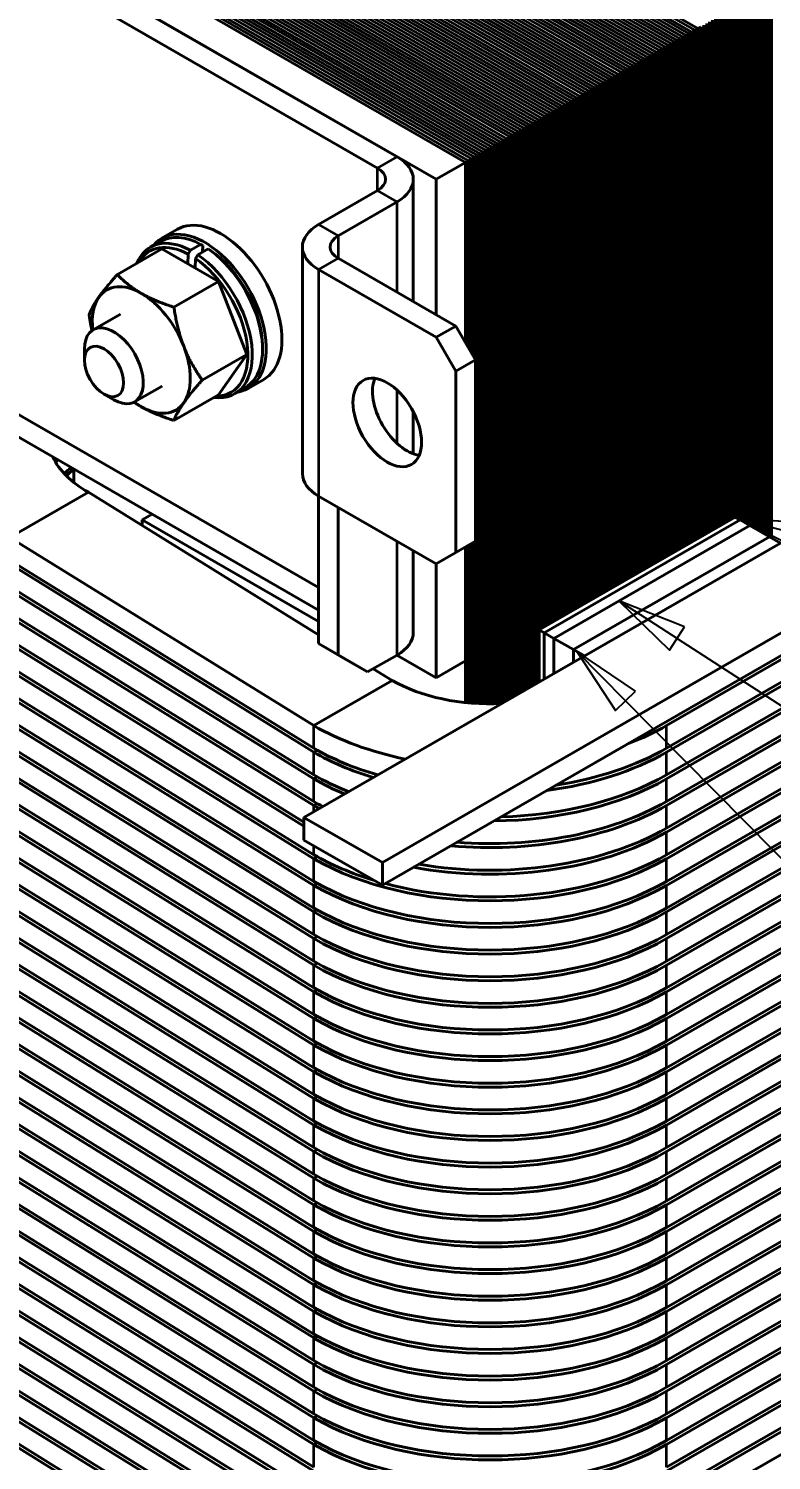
# Model space of a CAD drawing. Header units: millimetres. Extents: x 0 to 630, y 0 to 446.
# Drawn here: x 515.8 to 556, y 284.3 to 361.8 of the extents above; entities that cross this region are included whole.
import ezdxf

# ---------------------------------------------------------------- set-up
doc = ezdxf.new("R2010")
doc.units = ezdxf.units.MM
doc.header["$LTSCALE"] = 1.5
for name, color, linetype, lineweight, true_color in [('가시적인 것(ISO)', 3, 'Continuous', 40, 0x00ff00), ('가시적인 좁은 것(ISO)', 3, 'Continuous', 35, 0x00ff00), ('기호(ISO)', 5, 'Continuous', 25, 0x0000ff)]:
    doc.layers.add(name, color=color, linetype=linetype, lineweight=lineweight, true_color=true_color)
doc.styles.add('부품번호텍스트_PSTEK_POSCO', font='isocp.shx')

# ---------------------------------------------------------------- blocks, each defined once
blk = doc.blocks.new('품번기호9')
at = {"layer": '기호(ISO)', "color": 7}
for p, q in [((371.874, 222.88), (369.459, 223.529)), ((372.004, 223.363), (369.459, 223.529)), ((369.459, 223.529), (371.744, 222.397)), ((371.744, 222.397), (372.004, 223.363)), ((371.874, 222.88), (389.069, 218.255))]:
    blk.add_line(p, q, dxfattribs=at)
at = {"layer": '기호(ISO)', "color": 7, "flags": 128}
blk.add_lwpolyline([(372.004, 223.363), (369.459, 223.529), (371.744, 222.397), (372.004, 223.363)], dxfattribs=at)
at = {"layer": '기호(ISO)'}
blk.add_circle((393.879, 216.961), 5, dxfattribs=at)
at = {"layer": '기호(ISO)', "color": 7}
blk.add_solid([(372.004, 223.363), (369.459, 223.529), (371.744, 222.397), (372.004, 223.363)], dxfattribs=at)
at = {"layer": '기호(ISO)', "color": 7, "insert": (393.879, 216.978), "char_height": 3.5, "attachment_point": 5, "style": '부품번호텍스트_PSTEK_POSCO'}
blk.add_mtext('15', dxfattribs=at)
blk = doc.blocks.new('품번기호10')
at = {"layer": '기호(ISO)', "color": 7}
for p, q in [((367.277, 219.198), (365.177, 220.554)), ((367.548, 219.618), (365.177, 220.554)), ((365.177, 220.554), (367.006, 218.778)), ((367.006, 218.778), (367.548, 219.618)), ((367.277, 219.198), (389.692, 204.722))]:
    blk.add_line(p, q, dxfattribs=at)
at = {"layer": '기호(ISO)', "color": 7, "flags": 128}
blk.add_lwpolyline([(367.548, 219.618), (365.177, 220.554), (367.006, 218.778), (367.548, 219.618)], dxfattribs=at)
at = {"layer": '기호(ISO)'}
blk.add_circle((393.879, 202.018), 5, dxfattribs=at)
at = {"layer": '기호(ISO)', "color": 7}
blk.add_solid([(367.548, 219.618), (365.177, 220.554), (367.006, 218.778), (367.548, 219.618)], dxfattribs=at)
at = {"layer": '기호(ISO)', "color": 7, "insert": (393.879, 202.018), "char_height": 3.5, "attachment_point": 5, "style": '부품번호텍스트_PSTEK_POSCO'}
blk.add_mtext('14', dxfattribs=at)
blk = doc.blocks.new('품번기호11')
at = {"layer": '기호(ISO)', "color": 7}
for p, q in [((365.417, 216.948), (363.659, 218.725)), ((365.773, 217.299), (363.659, 218.725)), ((363.659, 218.725), (365.061, 216.596)), ((365.061, 216.596), (365.773, 217.299)), ((365.417, 216.948), (390.377, 191.704))]:
    blk.add_line(p, q, dxfattribs=at)
at = {"layer": '기호(ISO)', "color": 7, "flags": 128}
blk.add_lwpolyline([(365.773, 217.299), (363.659, 218.725), (365.061, 216.596), (365.773, 217.299)], dxfattribs=at)
at = {"layer": '기호(ISO)'}
blk.add_circle((393.879, 188.162), 5, dxfattribs=at)
at = {"layer": '기호(ISO)', "color": 7}
blk.add_solid([(365.773, 217.299), (363.659, 218.725), (365.061, 216.596), (365.773, 217.299)], dxfattribs=at)
at = {"layer": '기호(ISO)', "color": 7, "insert": (393.879, 188.178), "char_height": 3.5, "attachment_point": 5, "style": '부품번호텍스트_PSTEK_POSCO'}
blk.add_mtext('13', dxfattribs=at)

msp = doc.modelspace()

# ---------------------------------------------------------------- linework, layer by layer
at = {"layer": '가시적인 것(ISO)', "color": 4, "true_color": 0x00ffff}
for p, q in [((480.818, 388.341), (539.473, 354.564)), ((537.882, 353.648), (479.227, 387.425)), ((479.227, 360.446), (531.518, 330.333)), ((539.473, 354.564), (537.882, 353.648)), ((539.473, 354.564), (539.473, 344.789)), ((537.882, 346.318), (537.882, 353.648)), ((539.473, 333.752), (539.473, 327.585)), ((537.882, 326.669), (537.882, 332.833)), ((535.752, 327.895), (537.882, 326.669)), ((539.473, 327.585), (537.882, 326.669))]:
    msp.add_line(p, q, dxfattribs=at)
at = {"layer": '가시적인 것(ISO)', "color": 5, "true_color": 0x0000ff}
for p, q in [((535.76, 354.869), (481.348, 386.203)), ((480.288, 385.592), (534.7, 354.259)), ((531.518, 331.564), (480.288, 361.066)), ((536.639, 353.648), (536.639, 347.034)), ((531.518, 351.205), (534.7, 353.037)), ((532.578, 350.594), (535.76, 352.426)), ((530.639, 337.72), (530.639, 349.983)), ((531.518, 348.761), (537.882, 345.097)), ((538.942, 345.707), (532.578, 349.372)), ((538.942, 345.707), (537.882, 345.097)), ((540.003, 343.87), (538.942, 345.707)), ((537.882, 345.097), (538.942, 343.259)), ((538.942, 343.259), (540.003, 343.87)), ((538.942, 343.259), (538.942, 333.449)), ((540.003, 343.87), (540.003, 334.06)), ((536.639, 341.078), (536.639, 338.794)), ((531.518, 336.498), (537.882, 332.833)), ((531.518, 328.518), (531.518, 336.498)), ((532.578, 335.887), (532.578, 327.907)), ((538.942, 333.444), (540.003, 334.06)), ((540.003, 334.06), (538.942, 333.449)), ((536.639, 333.549), (536.639, 329.121)), ((538.942, 333.449), (537.882, 332.833)), ((537.882, 332.833), (538.942, 333.444)), ((531.518, 328.518), (533.109, 327.594)), ((532.578, 327.907), (531.518, 328.518)), ((534.169, 326.984), (532.578, 327.907)), ((535.76, 327.9), (534.169, 326.984)), ((533.109, 327.594), (534.169, 326.984))]:
    msp.add_line(p, q, dxfattribs=at)
at = {"layer": '가시적인 것(ISO)'}
for p, q in [((551.246, 361.344), (530.033, 373.56)), ((530.033, 373.56), (551.246, 361.344)), ((551.405, 361.435), (530.192, 373.651)), ((530.192, 373.651), (551.405, 361.435)), ((551.564, 361.527), (530.351, 373.743)), ((530.351, 373.743), (551.564, 361.527)), ((551.723, 361.619), (530.51, 373.834)), ((530.51, 373.834), (551.723, 361.619)), ((551.882, 361.71), (530.669, 373.926)), ((530.669, 373.926), (551.882, 361.71)), ((552.041, 361.802), (530.828, 374.018)), ((549.814, 360.519), (528.601, 372.735)), ((528.601, 372.735), (549.814, 360.519)), ((549.973, 360.611), (528.76, 372.827)), ((528.76, 372.827), (549.973, 360.611)), ((550.132, 360.702), (528.919, 372.918)), ((528.919, 372.918), (550.132, 360.702)), ((550.291, 360.794), (529.078, 373.01)), ((529.078, 373.01), (550.291, 360.794)), ((550.45, 360.886), (529.237, 373.101)), ((529.237, 373.101), (550.45, 360.886)), ((550.609, 360.977), (529.396, 373.193)), ((529.396, 373.193), (550.609, 360.977)), ((550.769, 361.069), (529.555, 373.285)), ((529.555, 373.285), (550.769, 361.069)), ((550.928, 361.16), (529.714, 373.376)), ((529.714, 373.376), (550.928, 361.16)), ((551.087, 361.252), (529.874, 373.468)), ((529.874, 373.468), (551.087, 361.252)), ((548.541, 359.786), (527.328, 372.002)), ((527.328, 372.002), (548.541, 359.786)), ((548.7, 359.878), (527.487, 372.094)), ((527.487, 372.094), (548.7, 359.878)), ((548.859, 359.969), (527.646, 372.185)), ((527.646, 372.185), (548.859, 359.969)), ((549.018, 360.061), (527.805, 372.277)), ((527.805, 372.277), (549.018, 360.061)), ((549.178, 360.153), (527.964, 372.369)), ((527.964, 372.369), (549.178, 360.153)), ((549.337, 360.244), (528.123, 372.46)), ((528.123, 372.46), (549.337, 360.244)), ((549.496, 360.336), (528.283, 372.552)), ((528.283, 372.552), (549.496, 360.336)), ((549.655, 360.428), (528.442, 372.643)), ((528.442, 372.643), (549.655, 360.428)), ((547.109, 358.962), (525.896, 371.177)), ((525.896, 371.177), (547.109, 358.962)), ((547.268, 359.053), (526.055, 371.269)), ((526.055, 371.269), (547.268, 359.053)), ((547.427, 359.145), (526.214, 371.361)), ((526.214, 371.361), (547.427, 359.145)), ((547.587, 359.236), (526.373, 371.452)), ((526.373, 371.452), (547.587, 359.236)), ((547.746, 359.328), (526.532, 371.544)), ((526.532, 371.544), (547.746, 359.328)), ((547.905, 359.42), (526.692, 371.636)), ((526.692, 371.636), (547.905, 359.42)), ((548.064, 359.511), (526.851, 371.727)), ((526.851, 371.727), (548.064, 359.511)), ((548.223, 359.603), (527.01, 371.819)), ((527.01, 371.819), (548.223, 359.603)), ((548.382, 359.695), (527.169, 371.91)), ((527.169, 371.91), (548.382, 359.695)), ((545.836, 358.229), (524.623, 370.445)), ((524.623, 370.445), (545.836, 358.229)), ((545.996, 358.32), (524.782, 370.536)), ((524.782, 370.536), (545.996, 358.32)), ((546.155, 358.412), (524.941, 370.628)), ((524.941, 370.628), (546.155, 358.412)), ((546.314, 358.504), (525.101, 370.719)), ((525.101, 370.719), (546.314, 358.504)), ((546.473, 358.595), (525.26, 370.811)), ((525.26, 370.811), (546.473, 358.595)), ((546.632, 358.687), (525.419, 370.903)), ((525.419, 370.903), (546.632, 358.687)), ((546.791, 358.778), (525.578, 370.994)), ((525.578, 370.994), (546.791, 358.778)), ((546.95, 358.87), (525.737, 371.086)), ((525.737, 371.086), (546.95, 358.87)), ((544.405, 357.404), (523.191, 369.62)), ((523.191, 369.62), (544.405, 357.404)), ((544.564, 357.496), (523.35, 369.712)), ((523.35, 369.712), (544.564, 357.496)), ((544.723, 357.587), (523.51, 369.803)), ((523.51, 369.803), (544.723, 357.587)), ((544.882, 357.679), (523.669, 369.895)), ((523.669, 369.895), (544.882, 357.679)), ((545.041, 357.771), (523.828, 369.986)), ((523.828, 369.986), (545.041, 357.771)), ((545.2, 357.862), (523.987, 370.078)), ((523.987, 370.078), (545.2, 357.862)), ((545.359, 357.954), (524.146, 370.17)), ((524.146, 370.17), (545.359, 357.954)), ((545.518, 358.045), (524.305, 370.261)), ((524.305, 370.261), (545.518, 358.045)), ((545.677, 358.137), (524.464, 370.353)), ((524.464, 370.353), (545.677, 358.137)), ((543.132, 356.671), (521.919, 368.887)), ((521.919, 368.887), (543.132, 356.671)), ((543.291, 356.763), (522.078, 368.979)), ((522.078, 368.979), (543.291, 356.763)), ((543.45, 356.854), (522.237, 369.07)), ((522.237, 369.07), (543.45, 356.854)), ((543.609, 356.946), (522.396, 369.162)), ((522.396, 369.162), (543.609, 356.946)), ((543.768, 357.038), (522.555, 369.253)), ((522.555, 369.253), (543.768, 357.038)), ((543.927, 357.129), (522.714, 369.345)), ((522.714, 369.345), (543.927, 357.129)), ((544.086, 357.221), (522.873, 369.437)), ((522.873, 369.437), (544.086, 357.221)), ((544.245, 357.312), (523.032, 369.528)), ((523.032, 369.528), (544.245, 357.312)), ((541.7, 355.847), (520.487, 368.062)), ((520.487, 368.062), (541.7, 355.847)), ((541.859, 355.938), (520.646, 368.154)), ((520.646, 368.154), (541.859, 355.938)), ((542.018, 356.03), (520.805, 368.246)), ((520.805, 368.246), (542.018, 356.03)), ((542.177, 356.121), (520.964, 368.337)), ((520.964, 368.337), (542.177, 356.121)), ((542.336, 356.213), (521.123, 368.429)), ((521.123, 368.429), (542.336, 356.213)), ((542.495, 356.305), (521.282, 368.521)), ((521.282, 368.521), (542.495, 356.305)), ((542.654, 356.396), (521.441, 368.612)), ((521.441, 368.612), (542.654, 356.396)), ((542.814, 356.488), (521.6, 368.704)), ((521.6, 368.704), (542.814, 356.488)), ((542.973, 356.58), (521.759, 368.795)), ((521.759, 368.795), (542.973, 356.58)), ((540.427, 355.114), (519.214, 367.329)), ((519.214, 367.329), (540.427, 355.114)), ((540.586, 355.205), (519.373, 367.421)), ((519.373, 367.421), (540.586, 355.205)), ((540.745, 355.297), (519.532, 367.513)), ((519.532, 367.513), (540.745, 355.297)), ((540.904, 355.388), (519.691, 367.604)), ((519.691, 367.604), (540.904, 355.388)), ((541.064, 355.48), (519.85, 367.696)), ((519.85, 367.696), (541.064, 355.48)), ((541.223, 355.572), (520.009, 367.788)), ((520.009, 367.788), (541.223, 355.572)), ((541.382, 355.663), (520.168, 367.879)), ((520.168, 367.879), (541.382, 355.663)), ((541.541, 355.755), (520.328, 367.971)), ((520.328, 367.971), (541.541, 355.755)), ((518.259, 366.78), (539.473, 354.564)), ((539.632, 354.656), (518.418, 366.871)), ((518.418, 366.871), (539.632, 354.656)), ((539.791, 354.747), (518.578, 366.963)), ((518.578, 366.963), (539.791, 354.747)), ((539.95, 354.839), (518.737, 367.055)), ((518.737, 367.055), (539.95, 354.839)), ((540.109, 354.93), (518.896, 367.146)), ((518.896, 367.146), (540.109, 354.93)), ((540.268, 355.022), (519.055, 367.238)), ((519.055, 367.238), (540.268, 355.022)), ((554.905, 334.881), (554.905, 363.451)), ((554.905, 363.451), (554.905, 334.881)), ((555.064, 334.79), (555.064, 363.543)), ((555.064, 363.543), (555.064, 334.79)), ((555.223, 334.698), (555.223, 363.634)), ((555.223, 363.634), (555.223, 334.698)), ((555.382, 334.607), (555.382, 363.726)), ((555.382, 363.726), (555.382, 334.607)), ((555.542, 334.515), (555.542, 363.817)), ((555.542, 363.817), (555.542, 334.515)), ((555.701, 334.423), (555.701, 363.909)), ((555.701, 363.909), (555.701, 334.423)), ((555.86, 334.332), (555.86, 364.001)), ((555.86, 364.001), (555.86, 334.332)), ((556.019, 334.24), (556.019, 364.092)), ((556.019, 364.092), (556.019, 334.24)), ((553.473, 335.034), (553.473, 362.626)), ((553.473, 362.626), (553.473, 335.034)), ((553.632, 335.126), (553.632, 362.718)), ((553.632, 362.718), (553.632, 335.126)), ((553.791, 335.217), (553.791, 362.81)), ((553.791, 362.81), (553.791, 335.217)), ((553.951, 335.309), (553.951, 362.901)), ((553.951, 362.901), (553.951, 335.309)), ((554.11, 335.34), (554.11, 362.993)), ((554.11, 362.993), (554.11, 335.34)), ((554.269, 335.248), (554.269, 363.084)), ((554.269, 363.084), (554.269, 335.248)), ((554.428, 335.156), (554.428, 363.176)), ((554.428, 363.176), (554.428, 335.156)), ((554.587, 335.065), (554.587, 363.268)), ((554.587, 363.268), (554.587, 335.065)), ((554.746, 334.973), (554.746, 363.359)), ((554.746, 363.359), (554.746, 334.973)), ((552.2, 361.893), (552.041, 361.802)), ((552.2, 334.301), (552.2, 361.893)), ((552.2, 361.893), (552.2, 334.301)), ((552.36, 334.393), (552.36, 361.985)), ((552.36, 361.985), (552.36, 334.393)), ((552.519, 334.484), (552.519, 362.077)), ((552.519, 362.077), (552.519, 334.484)), ((552.678, 334.576), (552.678, 362.168)), ((552.678, 362.168), (552.678, 334.576)), ((552.837, 334.668), (552.837, 362.26)), ((552.837, 362.26), (552.837, 334.668)), ((552.996, 334.759), (552.996, 362.352)), ((552.996, 362.352), (552.996, 334.759)), ((553.155, 334.851), (553.155, 362.443)), ((553.155, 362.443), (553.155, 334.851)), ((553.314, 334.943), (553.314, 362.535)), ((553.314, 362.535), (553.314, 334.943)), ((550.928, 361.16), (550.769, 361.069)), ((551.087, 361.252), (550.928, 361.16)), ((550.928, 333.568), (550.928, 361.16)), ((550.928, 361.16), (550.928, 333.568)), ((551.246, 361.344), (551.087, 361.252)), ((551.087, 333.66), (551.087, 361.252)), ((551.087, 361.252), (551.087, 333.66)), ((551.405, 361.435), (551.246, 361.344)), ((551.246, 333.751), (551.246, 361.344)), ((551.246, 361.344), (551.246, 333.751)), ((551.564, 361.527), (551.405, 361.435)), ((551.405, 333.843), (551.405, 361.435)), ((551.405, 361.435), (551.405, 333.843)), ((551.723, 361.619), (551.564, 361.527)), ((551.564, 333.935), (551.564, 361.527)), ((551.564, 361.527), (551.564, 333.935)), ((551.882, 361.71), (551.723, 361.619)), ((551.723, 334.026), (551.723, 361.619)), ((551.723, 361.619), (551.723, 334.026)), ((552.041, 361.802), (551.882, 361.71)), ((551.882, 334.118), (551.882, 361.71)), ((551.882, 361.71), (551.882, 334.118)), ((552.041, 334.21), (552.041, 361.802)), ((552.041, 361.802), (552.041, 334.21)), ((549.496, 360.336), (549.337, 360.244)), ((549.655, 360.428), (549.496, 360.336)), ((549.496, 332.744), (549.496, 360.336)), ((549.496, 360.336), (549.496, 332.744)), ((549.814, 360.519), (549.655, 360.428)), ((549.655, 332.835), (549.655, 360.428)), ((549.655, 360.428), (549.655, 332.835)), ((549.973, 360.611), (549.814, 360.519)), ((549.814, 332.927), (549.814, 360.519)), ((549.814, 360.519), (549.814, 332.927)), ((550.132, 360.702), (549.973, 360.611)), ((549.973, 333.019), (549.973, 360.611)), ((549.973, 360.611), (549.973, 333.019)), ((550.291, 360.794), (550.132, 360.702)), ((550.132, 333.11), (550.132, 360.702)), ((550.132, 360.702), (550.132, 333.11)), ((550.45, 360.886), (550.291, 360.794)), ((550.291, 333.202), (550.291, 360.794)), ((550.291, 360.794), (550.291, 333.202)), ((550.609, 360.977), (550.45, 360.886)), ((550.45, 333.293), (550.45, 360.886)), ((550.45, 360.886), (550.45, 333.293)), ((550.769, 361.069), (550.609, 360.977)), ((550.609, 333.385), (550.609, 360.977)), ((550.609, 360.977), (550.609, 333.385)), ((550.769, 333.477), (550.769, 361.069)), ((550.769, 361.069), (550.769, 333.477)), ((548.223, 359.603), (548.064, 359.511)), ((548.382, 359.695), (548.223, 359.603)), ((548.223, 332.011), (548.223, 359.603)), ((548.223, 359.603), (548.223, 332.011)), ((548.541, 359.786), (548.382, 359.695)), ((548.382, 332.102), (548.382, 359.695)), ((548.382, 359.695), (548.382, 332.102)), ((548.7, 359.878), (548.541, 359.786)), ((548.541, 332.194), (548.541, 359.786)), ((548.541, 359.786), (548.541, 332.194)), ((548.859, 359.969), (548.7, 359.878)), ((548.7, 332.286), (548.7, 359.878)), ((548.7, 359.878), (548.7, 332.286)), ((549.018, 360.061), (548.859, 359.969)), ((548.859, 332.377), (548.859, 359.969)), ((548.859, 359.969), (548.859, 332.377)), ((549.178, 360.153), (549.018, 360.061)), ((549.018, 332.469), (549.018, 360.061)), ((549.018, 360.061), (549.018, 332.469)), ((549.337, 360.244), (549.178, 360.153)), ((549.178, 332.56), (549.178, 360.153)), ((549.178, 360.153), (549.178, 332.56)), ((549.337, 332.652), (549.337, 360.244)), ((549.337, 360.244), (549.337, 332.652)), ((546.791, 358.778), (546.632, 358.687)), ((546.95, 358.87), (546.791, 358.778)), ((546.791, 331.186), (546.791, 358.778)), ((546.791, 358.778), (546.791, 331.186)), ((547.109, 358.962), (546.95, 358.87)), ((546.95, 331.278), (546.95, 358.87)), ((546.95, 358.87), (546.95, 331.278)), ((547.268, 359.053), (547.109, 358.962)), ((547.109, 331.369), (547.109, 358.962)), ((547.109, 358.962), (547.109, 331.369)), ((547.427, 359.145), (547.268, 359.053)), ((547.268, 331.461), (547.268, 359.053)), ((547.268, 359.053), (547.268, 331.461)), ((547.587, 359.236), (547.427, 359.145)), ((547.427, 331.553), (547.427, 359.145)), ((547.427, 359.145), (547.427, 331.553)), ((547.746, 359.328), (547.587, 359.236)), ((547.587, 331.644), (547.587, 359.236)), ((547.587, 359.236), (547.587, 331.644)), ((547.905, 359.42), (547.746, 359.328)), ((547.746, 331.736), (547.746, 359.328)), ((547.746, 359.328), (547.746, 331.736)), ((548.064, 359.511), (547.905, 359.42)), ((547.905, 331.827), (547.905, 359.42)), ((547.905, 359.42), (547.905, 331.827)), ((548.064, 331.919), (548.064, 359.511)), ((548.064, 359.511), (548.064, 331.919)), ((545.518, 358.045), (545.359, 357.954)), ((545.677, 358.137), (545.518, 358.045)), ((545.518, 330.453), (545.518, 358.045)), ((545.518, 358.045), (545.518, 330.453)), ((545.836, 358.229), (545.677, 358.137)), ((545.677, 330.545), (545.677, 358.137)), ((545.677, 358.137), (545.677, 330.545)), ((545.996, 358.32), (545.836, 358.229)), ((545.836, 330.636), (545.836, 358.229)), ((545.836, 358.229), (545.836, 330.636)), ((546.155, 358.412), (545.996, 358.32)), ((545.996, 330.728), (545.996, 358.32)), ((545.996, 358.32), (545.996, 330.728)), ((546.314, 358.504), (546.155, 358.412)), ((546.155, 330.82), (546.155, 358.412)), ((546.155, 358.412), (546.155, 330.82)), ((546.473, 358.595), (546.314, 358.504)), ((546.314, 330.911), (546.314, 358.504)), ((546.314, 358.504), (546.314, 330.911)), ((546.632, 358.687), (546.473, 358.595)), ((546.473, 331.003), (546.473, 358.595)), ((546.473, 358.595), (546.473, 331.003)), ((546.632, 331.095), (546.632, 358.687)), ((546.632, 358.687), (546.632, 331.095)), ((544.086, 357.221), (543.927, 357.129)), ((544.245, 357.312), (544.086, 357.221)), ((544.086, 329.629), (544.086, 357.221)), ((544.086, 357.221), (544.086, 329.629)), ((544.405, 357.404), (544.245, 357.312)), ((544.245, 329.72), (544.245, 357.312)), ((544.245, 357.312), (544.245, 329.72)), ((544.564, 357.496), (544.405, 357.404)), ((544.405, 329.812), (544.405, 357.404)), ((544.405, 357.404), (544.405, 329.812)), ((544.723, 357.587), (544.564, 357.496)), ((544.564, 329.903), (544.564, 357.496)), ((544.564, 357.496), (544.564, 329.903)), ((544.882, 357.679), (544.723, 357.587)), ((544.723, 329.995), (544.723, 357.587)), ((544.723, 357.587), (544.723, 329.995)), ((545.041, 357.771), (544.882, 357.679)), ((544.882, 330.087), (544.882, 357.679)), ((544.882, 357.679), (544.882, 330.087)), ((545.2, 357.862), (545.041, 357.771)), ((545.041, 330.178), (545.041, 357.771)), ((545.041, 357.771), (545.041, 330.178)), ((545.359, 357.954), (545.2, 357.862)), ((545.2, 330.27), (545.2, 357.862)), ((545.2, 357.862), (545.2, 330.27)), ((545.359, 330.362), (545.359, 357.954)), ((545.359, 357.954), (545.359, 330.362)), ((542.814, 356.488), (542.654, 356.396)), ((542.973, 356.58), (542.814, 356.488)), ((542.814, 326.073), (542.814, 356.488)), ((542.814, 356.488), (542.814, 326.073)), ((543.132, 356.671), (542.973, 356.58)), ((542.973, 326.164), (542.973, 356.58)), ((542.973, 356.58), (542.973, 326.164)), ((543.291, 356.763), (543.132, 356.671)), ((543.132, 326.256), (543.132, 356.671)), ((543.132, 356.671), (543.132, 326.256)), ((543.45, 356.854), (543.291, 356.763)), ((543.291, 326.348), (543.291, 356.763)), ((543.291, 356.763), (543.291, 326.348)), ((543.609, 356.946), (543.45, 356.854)), ((543.45, 326.439), (543.45, 356.854)), ((543.45, 356.854), (543.45, 326.439)), ((543.768, 357.038), (543.609, 356.946)), ((543.609, 329.354), (543.609, 356.946)), ((543.609, 356.946), (543.609, 329.354)), ((543.927, 357.129), (543.768, 357.038)), ((543.768, 329.445), (543.768, 357.038)), ((543.768, 357.038), (543.768, 329.445)), ((543.927, 329.537), (543.927, 357.129)), ((543.927, 357.129), (543.927, 329.537)), ((541.382, 355.663), (541.223, 355.572)), ((541.541, 355.755), (541.382, 355.663)), ((541.382, 325.273), (541.382, 355.663)), ((541.382, 355.663), (541.382, 325.273)), ((541.7, 355.847), (541.541, 355.755)), ((541.541, 325.34), (541.541, 355.755)), ((541.541, 355.755), (541.541, 325.34)), ((541.859, 355.938), (541.7, 355.847)), ((541.7, 325.431), (541.7, 355.847)), ((541.7, 355.847), (541.7, 325.431)), ((542.018, 356.03), (541.859, 355.938)), ((541.859, 325.523), (541.859, 355.938)), ((541.859, 355.938), (541.859, 325.523)), ((542.177, 356.121), (542.018, 356.03)), ((542.018, 325.615), (542.018, 356.03)), ((542.018, 356.03), (542.018, 325.615)), ((542.336, 356.213), (542.177, 356.121)), ((542.177, 325.706), (542.177, 356.121)), ((542.177, 356.121), (542.177, 325.706)), ((542.495, 356.305), (542.336, 356.213)), ((542.336, 325.798), (542.336, 356.213)), ((542.336, 356.213), (542.336, 325.798)), ((542.654, 356.396), (542.495, 356.305)), ((542.495, 325.89), (542.495, 356.305)), ((542.495, 356.305), (542.495, 325.89)), ((542.654, 325.981), (542.654, 356.396)), ((542.654, 356.396), (542.654, 325.981)), ((540.109, 354.93), (539.95, 354.839)), ((540.268, 355.022), (540.109, 354.93)), ((540.109, 325.279), (540.109, 354.93)), ((540.109, 354.93), (540.109, 325.279)), ((540.427, 355.114), (540.268, 355.022)), ((540.268, 325.271), (540.268, 355.022)), ((540.268, 355.022), (540.268, 325.271)), ((540.586, 355.205), (540.427, 355.114)), ((540.427, 325.266), (540.427, 355.114)), ((540.427, 355.114), (540.427, 325.266)), ((540.745, 355.297), (540.586, 355.205)), ((540.586, 325.262), (540.586, 355.205)), ((540.586, 355.205), (540.586, 325.262)), ((540.904, 355.388), (540.745, 355.297)), ((540.745, 325.26), (540.745, 355.297)), ((540.745, 355.297), (540.745, 325.26)), ((541.064, 355.48), (540.904, 355.388)), ((540.904, 325.261), (540.904, 355.388)), ((540.904, 355.388), (540.904, 325.261)), ((541.223, 355.572), (541.064, 355.48)), ((541.064, 325.263), (541.064, 355.48)), ((541.064, 355.48), (541.064, 325.263)), ((541.223, 325.267), (541.223, 355.572)), ((541.223, 355.572), (541.223, 325.267)), ((539.632, 354.656), (539.473, 354.564)), ((539.473, 354.564), (539.473, 344.789)), ((539.791, 354.747), (539.632, 354.656)), ((539.632, 344.513), (539.632, 354.656)), ((539.632, 354.656), (539.632, 344.513)), ((539.95, 354.839), (539.791, 354.747)), ((539.791, 344.238), (539.791, 354.747)), ((539.791, 354.747), (539.791, 344.238)), ((539.95, 343.962), (539.95, 354.839)), ((539.95, 354.839), (539.95, 343.962)), ((522.963, 350.289), (522.406, 349.968)), ((523.875, 350.944), (523.027, 350.455)), ((523.039, 349.882), (520.624, 348.492)), ((526.101, 348.119), (523.039, 349.882)), ((524.441, 349.075), (524.453, 349.602)), ((524.453, 349.602), (524.575, 349.807)), ((524.575, 349.807), (525.132, 350.128)), ((524.973, 349.566), (524.85, 349.361)), ((525.53, 349.887), (524.973, 349.566)), ((525.132, 350.128), (525.248, 350.06)), ((525.248, 350.06), (525.24, 349.721)), ((525.646, 349.819), (525.53, 349.887)), ((524.85, 349.361), (524.839, 348.846)), ((526.101, 348.119), (523.686, 346.729)), ((527.632, 344.172), (526.101, 348.119)), ((519.311, 345.503), (520.796, 346.358)), ((518.843, 343.858), (518.843, 344.469)), ((527.632, 344.172), (525.217, 342.781)), ((526.101, 341.988), (527.632, 344.172)), ((528.481, 344.599), (528.481, 344.461)), ((528.553, 342.82), (527.705, 342.331)), ((519.899, 342.023), (520.428, 341.717)), ((521.556, 341.603), (523.041, 342.458)), ((526.101, 341.988), (523.686, 340.597)), ((527.529, 342.36), (526.973, 342.039)), ((518.259, 337.253), (518.259, 337.968)), ((521.972, 335.217), (522.504, 335.524)), ((531.518, 329.72), (521.972, 335.217)), ((521.972, 335.217), (521.972, 334.906)), ((543.45, 329.262), (554.057, 335.37)), ((543.715, 329.109), (554.322, 335.217)), ((554.322, 335.217), (543.715, 329.109)), ((544.245, 328.804), (554.852, 334.912)), ((554.852, 334.912), (544.245, 328.804)), ((554.322, 335.217), (554.057, 335.37)), ((554.852, 334.912), (554.322, 335.217)), ((555.913, 334.301), (554.852, 334.912)), ((539.95, 325.288), (539.95, 334.029)), ((539.95, 334.029), (539.95, 325.288)), ((555.913, 334.301), (545.306, 328.193)), ((545.306, 328.193), (555.913, 334.301)), ((556.508, 333.959), (555.913, 334.301)), ((539.473, 333.752), (539.473, 325.328)), ((539.632, 325.313), (539.632, 333.844)), ((539.632, 333.844), (539.632, 325.313)), ((539.791, 325.3), (539.791, 333.937)), ((539.791, 333.937), (539.791, 325.3)), ((543.715, 329.109), (543.45, 329.262)), ((543.45, 326.439), (543.45, 329.262)), ((544.245, 328.804), (543.715, 329.109)), ((543.715, 326.592), (543.715, 329.109)), ((543.715, 329.109), (543.715, 326.592)), ((545.306, 328.193), (544.245, 328.804)), ((544.245, 326.897), (544.245, 328.804)), ((544.245, 328.804), (544.245, 326.897)), ((545.306, 328.193), (545.306, 327.508)), ((545.901, 327.851), (545.306, 328.193)), ((545.306, 327.508), (545.306, 328.193))]:
    msp.add_line(p, q, dxfattribs=at)
at = {"layer": '가시적인 것(ISO)', "color": 1, "true_color": 0xff0000}
for p, q in [((514.812, 334.27), (519.055, 336.713)), ((519.055, 336.713), (531.518, 328.99)), ((531.252, 324.082), (514.812, 334.27)), ((557.239, 334.38), (530.722, 319.11)), ((514.812, 333.044), (531.252, 322.856)), ((531.252, 322.641), (514.812, 332.829)), ((561.481, 331.936), (534.965, 316.667)), ((514.812, 331.603), (531.252, 321.415)), ((531.252, 321.2), (514.812, 331.388)), ((514.812, 330.162), (531.252, 319.974)), ((534.965, 315.44), (561.481, 330.71)), ((561.481, 330.496), (550.344, 324.082)), ((531.252, 319.759), (514.812, 329.947)), ((514.812, 328.721), (530.722, 318.862)), ((550.344, 322.856), (561.481, 329.269)), ((561.481, 329.055), (550.344, 322.641)), ((530.722, 318.647), (514.812, 328.506)), ((550.344, 321.415), (561.481, 327.828)), ((514.812, 327.28), (531.252, 317.092)), ((531.252, 316.878), (514.812, 327.065)), ((534.473, 327.159), (535.495, 326.525)), ((561.481, 327.614), (550.344, 321.2)), ((535.495, 326.525), (531.252, 324.082)), ((550.344, 319.974), (561.481, 326.387)), ((514.812, 325.839), (531.252, 315.651)), ((531.252, 315.437), (514.812, 325.624)), ((561.481, 326.173), (550.344, 319.759)), ((550.344, 318.533), (561.481, 324.946)), ((561.481, 324.732), (550.344, 318.318)), ((514.812, 324.398), (531.252, 314.21)), ((531.252, 313.996), (514.812, 324.183)), ((550.344, 317.092), (561.481, 323.505)), ((561.481, 323.291), (550.344, 316.878)), ((514.812, 322.957), (531.252, 312.769)), ((531.252, 312.555), (514.812, 322.743)), ((531.441, 322.75), (531.252, 322.641)), ((550.344, 315.651), (561.481, 322.065)), ((561.481, 321.85), (550.344, 315.437)), ((514.812, 321.516), (531.252, 311.328)), ((531.252, 311.114), (514.812, 321.302)), ((531.441, 321.309), (531.252, 321.2)), ((514.812, 320.075), (531.252, 309.888)), ((550.344, 314.21), (561.481, 320.624)), ((561.481, 320.409), (550.344, 313.996)), ((531.252, 309.673), (514.812, 319.861)), ((531.441, 319.868), (531.252, 319.759)), ((514.812, 318.634), (531.252, 308.447)), ((534.965, 316.667), (530.722, 319.11)), ((530.722, 319.11), (530.722, 317.883)), ((550.344, 312.769), (561.481, 319.183)), ((561.481, 318.968), (550.344, 312.555)), ((531.252, 308.232), (514.812, 318.42)), ((530.722, 317.883), (534.965, 315.44)), ((550.344, 311.328), (561.481, 317.742)), ((514.812, 317.193), (531.252, 307.006)), ((531.252, 306.791), (514.812, 316.979)), ((531.441, 316.986), (531.252, 316.878)), ((561.481, 317.527), (550.344, 311.114)), ((534.965, 315.44), (534.965, 316.667)), ((550.344, 309.888), (561.481, 316.301)), ((514.812, 315.753), (531.252, 305.565)), ((531.252, 305.35), (514.812, 315.538)), ((531.441, 315.545), (531.252, 315.437)), ((561.481, 316.086), (550.344, 309.673)), ((550.344, 308.447), (561.481, 314.86)), ((561.481, 314.645), (550.344, 308.232)), ((514.812, 314.312), (531.252, 304.124)), ((531.252, 303.909), (514.812, 314.097)), ((531.441, 314.104), (531.252, 313.996)), ((550.344, 307.006), (561.481, 313.419)), ((561.481, 313.204), (550.344, 306.791)), ((514.812, 312.871), (531.252, 302.683)), ((531.252, 302.468), (514.812, 312.656)), ((531.441, 312.663), (531.252, 312.555)), ((550.344, 305.565), (561.481, 311.978)), ((561.481, 311.763), (550.344, 305.35)), ((514.812, 311.43), (531.252, 301.242)), ((531.252, 301.027), (514.812, 311.215)), ((531.441, 311.222), (531.252, 311.114)), ((514.812, 309.989), (531.252, 299.801)), ((550.344, 304.124), (561.481, 310.537)), ((561.481, 310.323), (550.344, 303.909)), ((531.252, 299.586), (514.812, 309.774)), ((531.441, 309.781), (531.252, 309.673)), ((514.812, 308.548), (531.252, 298.36)), ((550.344, 302.683), (561.481, 309.096)), ((561.481, 308.882), (550.344, 302.468)), ((531.252, 298.146), (514.812, 308.333)), ((531.441, 308.34), (531.252, 308.232)), ((550.344, 301.242), (561.481, 307.655)), ((514.812, 307.107), (531.252, 296.919)), ((531.252, 296.705), (514.812, 306.892)), ((531.441, 306.899), (531.252, 306.791)), ((561.481, 307.441), (550.344, 301.027)), ((550.344, 299.801), (561.481, 306.214)), ((514.812, 305.666), (531.252, 295.478)), ((531.252, 295.264), (514.812, 305.451)), ((531.441, 305.458), (531.252, 305.35)), ((561.481, 306), (550.344, 299.586)), ((550.344, 298.36), (561.481, 304.773)), ((561.481, 304.559), (550.344, 298.146)), ((514.812, 304.225), (531.252, 294.037)), ((531.252, 293.823), (514.812, 304.01)), ((531.441, 304.018), (531.252, 303.909)), ((550.344, 296.919), (561.481, 303.333)), ((561.481, 303.118), (550.344, 296.705)), ((514.812, 302.784), (531.252, 292.596)), ((531.252, 292.382), (514.812, 302.57)), ((531.441, 302.577), (531.252, 302.468)), ((550.344, 295.478), (561.481, 301.892)), ((561.481, 301.677), (550.344, 295.264)), ((514.812, 301.343), (531.252, 291.155)), ((531.252, 290.941), (514.812, 301.129)), ((531.441, 301.136), (531.252, 301.027)), ((514.812, 299.902), (531.252, 289.715)), ((550.344, 294.037), (561.481, 300.451)), ((561.481, 300.236), (550.344, 293.823)), ((531.252, 289.5), (514.812, 299.688)), ((531.441, 299.695), (531.252, 299.586)), ((514.812, 298.461), (531.252, 288.274)), ((550.344, 292.596), (561.481, 299.01)), ((561.481, 298.795), (550.344, 292.382)), ((531.252, 288.059), (514.812, 298.247)), ((531.441, 298.254), (531.252, 298.146)), ((550.344, 291.155), (561.481, 297.569)), ((514.812, 297.02), (531.252, 286.833)), ((531.252, 286.618), (514.812, 296.806)), ((531.441, 296.813), (531.252, 296.705)), ((561.481, 297.354), (550.344, 290.941)), ((550.344, 289.715), (561.481, 296.128)), ((514.812, 295.58), (531.252, 285.392)), ((531.252, 285.177), (514.812, 295.365)), ((531.441, 295.372), (531.252, 295.264)), ((561.481, 295.913), (550.344, 289.5)), ((550.344, 288.274), (561.481, 294.687)), ((561.481, 294.472), (550.344, 288.059)), ((514.812, 294.139), (531.252, 283.951)), ((531.252, 283.736), (514.812, 293.924)), ((531.441, 293.931), (531.252, 293.823)), ((550.344, 286.833), (561.481, 293.246)), ((561.481, 293.031), (550.344, 286.618)), ((514.812, 292.698), (531.252, 282.51)), ((531.252, 282.295), (514.812, 292.483)), ((531.441, 292.49), (531.252, 292.382)), ((550.344, 285.392), (561.481, 291.805)), ((561.481, 291.59), (550.344, 285.177)), ((514.812, 291.257), (531.252, 281.069)), ((531.252, 280.854), (514.812, 291.042)), ((531.441, 291.049), (531.252, 290.941)), ((514.812, 289.816), (531.252, 279.628)), ((550.344, 283.951), (561.481, 290.364)), ((561.481, 290.15), (550.344, 283.736)), ((531.252, 279.413), (514.812, 289.601)), ((531.441, 289.608), (531.252, 289.5)), ((514.812, 288.375), (531.252, 278.187)), ((550.344, 282.51), (561.481, 288.923)), ((561.481, 288.709), (550.344, 282.295)), ((531.252, 277.973), (514.812, 288.16)), ((531.441, 288.167), (531.252, 288.059)), ((550.344, 281.069), (561.481, 287.482)), ((514.812, 286.934), (531.252, 276.746)), ((531.252, 276.532), (514.812, 286.719)), ((531.441, 286.726), (531.252, 286.618)), ((514.812, 285.493), (531.252, 275.305)), ((531.252, 275.091), (514.812, 285.278)), ((531.441, 285.286), (531.252, 285.177))]:
    msp.add_line(p, q, dxfattribs=at)
at = {"layer": '가시적인 것(ISO)', "color": 5, "true_color": 0x0000ff}
for centre, major_axis, ratio, start_param, end_param in [((533.639, 353.648), (1.5, 0), 0.575862, 5.497787, 7.068583), ((533.639, 353.648), (3, 0), 0.575862, 5.497787, 7.068583), ((533.639, 349.983), (-3, 0), 0.575862, 5.497787, 7.068583), ((533.639, 349.983), (-1.5, 0), 0.575862, 5.497787, 7.068583), ((536.291, 341.103), (1.31, -2.275), 0.578093, 3.556693, 5.868085), ((533.639, 337.72), (-3, 0), 0.575862, 0, 0.785398), ((533.639, 329.121), (3, 0), 0.575862, 5.497787, 6.283185)]:
    msp.add_ellipse(centre, major_axis=major_axis, ratio=ratio, start_param=start_param, end_param=end_param, dxfattribs=at)
at = {"layer": '가시적인 것(ISO)'}
for centre, major_axis, start_param, end_param in [((526.214, 346.882), (2.339, -4.062), 0, 3.141593), ((524.69, 346.004), (-2.283, 3.965), 5.535093, 6.699223), ((525.366, 346.393), (2.339, -4.062), 6.063656, 9.644308), ((525.246, 346.324), (-2.283, 3.965), 5.535093, 6.283185), ((524.57, 345.935), (-2.199, 3.818), 5.537452, 6.601614), ((524.69, 346.004), (2.283, -3.965), 5.867148, 8.553657), ((525.246, 346.324), (2.283, -3.965), 0, 2.270472), ((525.366, 346.393), (-2.199, 3.818), 3.928925, 5.409706), ((524.57, 345.935), (2.199, -3.818), 5.964756, 8.551298), ((521.919, 344.408), (-1.871, 3.25), 5.499721, 6.546918), ((521.919, 344.408), (-1.871, 3.25), 0.263733, 0.927392), ((521.919, 344.408), (-1.871, 3.25), 4.452523, 5.499721), ((520.434, 343.553), (-1.123, 1.95), 2.354261, 7.070517), ((521.919, 344.408), (1.871, -3.25), 0.263733, 1.310931), ((521.919, 344.408), (1.871, -3.25), 5.355794, 5.499721), ((521.919, 344.408), (1.871, -3.25), 5.499721, 6.546918)]:
    msp.add_ellipse(centre, major_axis=major_axis, ratio=0.578093, start_param=start_param, end_param=end_param, dxfattribs=at)
msp.add_ellipse((519.903, 343.247), major_axis=(0.749, -1.3), ratio=0.578093, dxfattribs=at)
at = {"layer": '가시적인 것(ISO)', "color": 5, "true_color": 0x0000ff}
msp.add_ellipse((535.23, 340.492), major_axis=(-1.31, 2.275), ratio=0.578093, dxfattribs=at)
at = {"layer": '가시적인 것(ISO)', "color": 1, "true_color": 0xff0000}
for centre, major_axis, start_param, end_param in [((524.358, 339.767), (-7.5, 0), 0.268783, 0.785398), ((524.358, 337.1), (-7.5, 0), 5.945395, 5.969272), ((524.358, 336.885), (-7.5, 0), 5.906769, 5.943036), ((524.358, 335.659), (7.5, 0), 2.55439, 2.64595), ((524.358, 335.444), (-7.5, 0), 5.661972, 5.759076), ((540.798, 329.579), (7.5, 0), 3.926991, 4.796619), ((540.798, 329.579), (-13.5, 0), 0.785398, 1.223801), ((540.798, 329.579), (-13.5, 0), 2.158287, 2.356194), ((540.798, 328.353), (13.5, 0), 3.926991, 4.245291), ((540.798, 328.138), (-13.5, 0), 0.785398, 1.083214), ((540.798, 328.138), (-13.5, 0), 1.800281, 2.356194), ((540.798, 328.353), (13.5, 0), 4.980044, 5.497787), ((540.798, 326.912), (13.5, 0), 3.926991, 4.1099), ((540.798, 326.697), (-13.5, 0), 0.785398, 0.948491), ((540.798, 326.697), (-13.5, 0), 1.586836, 2.356194), ((540.798, 326.912), (13.5, 0), 4.75691, 5.497787), ((540.798, 325.471), (13.5, 0), 3.926991, 3.977842), ((540.798, 325.257), (-13.5, 0), 0.785398, 0.816713), ((540.798, 325.257), (-13.5, 0), 1.413112, 2.356194), ((540.798, 325.471), (13.5, 0), 4.579039, 5.497787), ((540.798, 324.03), (13.5, 0), 4.422812, 5.497787), ((540.798, 323.816), (-13.5, 0), 1.259157, 2.356194), ((540.798, 322.589), (13.5, 0), 3.926991, 4.225405), ((540.798, 322.589), (13.5, 0), 4.278902, 5.497787), ((540.798, 322.375), (-13.5, 0), 0.785398, 2.356194), ((540.798, 321.148), (13.5, 0), 3.926991, 5.497787), ((540.798, 320.934), (-13.5, 0), 0.785398, 2.356194), ((540.798, 319.707), (13.5, 0), 3.926991, 5.497787), ((540.798, 319.493), (-13.5, 0), 0.785398, 2.356194), ((540.798, 318.267), (13.5, 0), 3.926991, 5.497787), ((540.798, 318.052), (-13.5, 0), 0.785398, 2.356194), ((540.798, 316.826), (13.5, 0), 3.926991, 5.497787), ((540.798, 316.611), (-13.5, 0), 0.785398, 2.356194), ((540.798, 315.385), (13.5, 0), 3.926991, 5.497787), ((540.798, 315.17), (-13.5, 0), 0.785398, 2.356194), ((540.798, 313.944), (13.5, 0), 3.926991, 5.497787), ((540.798, 313.729), (-13.5, 0), 0.785398, 2.356194), ((540.798, 312.503), (13.5, 0), 3.926991, 5.497787), ((540.798, 312.288), (-13.5, 0), 0.785398, 2.356194), ((540.798, 311.062), (13.5, 0), 3.926991, 5.497787), ((540.798, 310.847), (-13.5, 0), 0.785398, 2.356194), ((540.798, 309.621), (13.5, 0), 3.926991, 5.497787), ((540.798, 309.406), (-13.5, 0), 0.785398, 2.356194), ((540.798, 308.18), (13.5, 0), 3.926991, 5.497787), ((540.798, 307.965), (-13.5, 0), 0.785398, 2.356194), ((540.798, 306.739), (13.5, 0), 3.926991, 5.497787), ((540.798, 306.525), (-13.5, 0), 0.785398, 2.356194), ((540.798, 305.298), (13.5, 0), 3.926991, 5.497787), ((540.798, 305.084), (-13.5, 0), 0.785398, 2.356194), ((540.798, 303.857), (13.5, 0), 3.926991, 5.497787), ((540.798, 303.643), (-13.5, 0), 0.785398, 2.356194), ((540.798, 302.416), (13.5, 0), 3.926991, 5.497787), ((540.798, 302.202), (-13.5, 0), 0.785398, 2.356194), ((540.798, 300.975), (13.5, 0), 3.926991, 5.497787), ((540.798, 300.761), (-13.5, 0), 0.785398, 2.356194), ((540.798, 299.534), (13.5, 0), 3.926991, 5.497787), ((540.798, 299.32), (-13.5, 0), 0.785398, 2.356194), ((540.798, 298.094), (13.5, 0), 3.926991, 5.497787), ((540.798, 297.879), (-13.5, 0), 0.785398, 2.356194), ((540.798, 296.653), (13.5, 0), 3.926991, 5.497787), ((540.798, 296.438), (-13.5, 0), 0.785398, 2.356194), ((540.798, 295.212), (13.5, 0), 3.926991, 5.497787), ((540.798, 294.997), (-13.5, 0), 0.785398, 2.356194), ((540.798, 293.771), (13.5, 0), 3.926991, 5.497787), ((540.798, 293.556), (-13.5, 0), 0.785398, 2.356194), ((540.798, 292.33), (13.5, 0), 3.926991, 5.497787), ((540.798, 292.115), (-13.5, 0), 0.785398, 2.356194), ((540.798, 290.889), (13.5, 0), 3.926991, 5.497787), ((540.798, 290.674), (-13.5, 0), 0.785398, 2.356194)]:
    msp.add_ellipse(centre, major_axis=major_axis, ratio=0.575862, start_param=start_param, end_param=end_param, dxfattribs=at)
at = {"layer": '가시적인 것(ISO)'}
for points, weights in [([(519.622, 347.263), (519.977, 347.77), (520.624, 348.492)], [1, 1.0379548493, 1]), ([(520.624, 348.492), (521.208, 347.883), (521.919, 347.474)], [1, 1.0379548493, 1]), ([(519.094, 346.308), (519.267, 346.756), (519.622, 347.263)], [1, 1.0379548493, 1]), ([(521.919, 347.474), (522.629, 347.065), (523.686, 346.729)], [1, 1.0379548493, 1]), ([(523.686, 346.729), (523.86, 345.534), (524.215, 344.618)], [1, 1.0379548493, 1]), ([(519.246, 345.461), (519.159, 345.858), (519.094, 346.308)], [1.01764968621, 1.0139577577, 1]), ([(524.215, 344.618), (524.57, 343.702), (525.217, 342.781)], [1, 1.0379548493, 1]), ([(525.217, 342.781), (524.57, 342.059), (524.215, 341.553)], [1, 1.0379548493, 1]), ([(521.919, 341.342), (521.716, 341.459), (521.528, 341.588)], [1, 1.01055408307, 1.01523863054]), ([(523.686, 340.597), (522.629, 340.933), (521.919, 341.342)], [1, 1.0379548493, 1]), ([(524.215, 341.553), (523.86, 341.046), (523.686, 340.597)], [1, 1.0379548493, 1])]:
    msp.add_rational_spline(points, weights, degree=2, dxfattribs=at)
at = {"layer": '가시적인 좁은 것(ISO)', "color": 5, "true_color": 0x0000ff}
for p, q in [((534.7, 354.259), (535.76, 354.869)), ((534.7, 353.037), (534.7, 354.259)), ((535.76, 352.426), (534.7, 353.037)), ((535.76, 347.54), (535.76, 352.426)), ((531.518, 351.205), (532.578, 350.594)), ((532.578, 350.594), (532.578, 349.372)), ((532.578, 349.372), (531.518, 348.761)), ((531.518, 348.761), (531.518, 336.498)), ((535.76, 339.352), (535.76, 342.243)), ((535.76, 327.9), (535.76, 334.055))]:
    msp.add_line(p, q, dxfattribs=at)
at = {"layer": '가시적인 좁은 것(ISO)', "color": 1, "true_color": 0xff0000}
for p, q in [((531.252, 322.856), (531.252, 324.082)), ((550.344, 322.856), (550.344, 324.082)), ((531.252, 321.415), (531.252, 322.641)), ((550.344, 321.415), (550.344, 322.641)), ((531.252, 319.974), (531.252, 321.2)), ((550.344, 319.974), (550.344, 321.2)), ((531.252, 319.415), (531.252, 319.759)), ((550.344, 318.533), (550.344, 319.759)), ((550.344, 317.092), (550.344, 318.318)), ((531.252, 317.092), (531.252, 317.578)), ((531.252, 315.651), (531.252, 316.878)), ((550.344, 315.651), (550.344, 316.878)), ((531.252, 314.21), (531.252, 315.437)), ((550.344, 314.21), (550.344, 315.437)), ((531.252, 312.769), (531.252, 313.996)), ((550.344, 312.769), (550.344, 313.996)), ((531.252, 311.328), (531.252, 312.555)), ((550.344, 311.328), (550.344, 312.555)), ((531.252, 309.888), (531.252, 311.114)), ((550.344, 309.888), (550.344, 311.114)), ((531.252, 308.447), (531.252, 309.673)), ((550.344, 308.447), (550.344, 309.673)), ((531.252, 307.006), (531.252, 308.232)), ((550.344, 307.006), (550.344, 308.232)), ((531.252, 305.565), (531.252, 306.791)), ((550.344, 305.565), (550.344, 306.791)), ((531.252, 304.124), (531.252, 305.35)), ((550.344, 304.124), (550.344, 305.35)), ((531.252, 302.683), (531.252, 303.909)), ((550.344, 302.683), (550.344, 303.909)), ((531.252, 301.242), (531.252, 302.468)), ((550.344, 301.242), (550.344, 302.468)), ((531.252, 299.801), (531.252, 301.027)), ((550.344, 299.801), (550.344, 301.027)), ((531.252, 298.36), (531.252, 299.586)), ((550.344, 298.36), (550.344, 299.586)), ((531.252, 296.919), (531.252, 298.146)), ((550.344, 296.919), (550.344, 298.146)), ((531.252, 295.478), (531.252, 296.705)), ((550.344, 295.478), (550.344, 296.705)), ((531.252, 294.037), (531.252, 295.264)), ((550.344, 294.037), (550.344, 295.264)), ((531.252, 292.596), (531.252, 293.823)), ((550.344, 292.596), (550.344, 293.823)), ((531.252, 291.155), (531.252, 292.382)), ((550.344, 291.155), (550.344, 292.382)), ((531.252, 289.715), (531.252, 290.941)), ((550.344, 289.715), (550.344, 290.941)), ((531.252, 288.274), (531.252, 289.5)), ((550.344, 288.274), (550.344, 289.5)), ((531.252, 286.833), (531.252, 288.059)), ((550.344, 286.833), (550.344, 288.059)), ((531.252, 285.392), (531.252, 286.618)), ((550.344, 285.392), (550.344, 286.618)), ((531.252, 283.951), (531.252, 285.177)), ((550.344, 283.951), (550.344, 285.177))]:
    msp.add_line(p, q, dxfattribs=at)

# ---------------------------------------------------------------- block references
at = {"layer": '기호(ISO)', "xscale": 1.5, "yscale": 1.5, "zscale": 1.5}
for name in ['품번기호9', '품번기호10', '품번기호11']:
    msp.add_blockref(name, (0, 0), dxfattribs=at)

doc.saveas('drawing.dxf')
